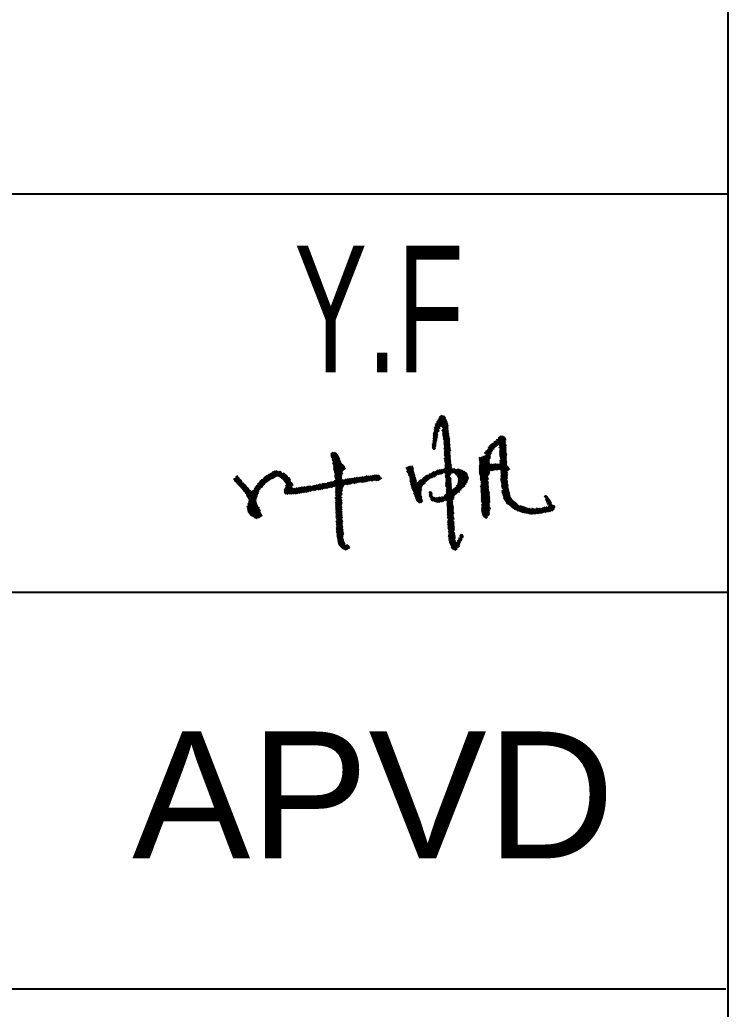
# Model space of a CAD drawing. Header units: millimetres. Extents: x -196 to 224, y -57 to 240.
# Drawn here: x 202.89 to 209.29, y 96.06 to 105 of the extents above; entities that cross this region are included whole.
import ezdxf

# ---------------------------------------------------------------- set-up
doc = ezdxf.new("R2010")
doc.units = ezdxf.units.MM
doc.styles.add('Arial', font='ARIAL.TTF', dxfattribs={"height": 0.2})
doc.styles.add('Arial Narrow', font='ARIALN.TTF', dxfattribs={"height": 0.2})

# ---------------------------------------------------------------- blocks, each defined once
blk = doc.blocks.new('Unknown-234525283-28870')
at = {"color": 7, "linetype": 'Continuous'}
for p, q in [((209.2882, -41.4661), (209.2882, 121.4526)), ((141.4177, 103.4291), (209.2882, 103.4291)), ((141.4177, 99.8258), (209.2882, 99.8256)), ((141.4177, 96.2412), (209.2671, 96.2412))]:
    blk.add_line(p, q, dxfattribs=at)
at = {"color": 7, "linetype": 'Continuous', "style": 'Arial'}
blk.add_text('APVD', height=1.14609, dxfattribs=at).set_placement((203.9026, 97.421))
blk = doc.blocks.new('Unknown-234525283-28873')
at = {"color": 3, "linetype": 'Continuous'}
for p, q in [((206.6313, 101.2872), (206.7455, 101.3778)), ((206.6384, 101.3017), (206.7421, 101.384)), ((206.6438, 101.3326), (206.7343, 101.4044)), ((206.6441, 101.324), (206.7355, 101.3965)), ((206.6451, 101.3425), (206.7338, 101.4128)), ((206.6486, 101.3187), (206.7388, 101.3903)), ((206.6565, 101.3603), (206.7275, 101.4167)), ((206.664, 101.3752), (206.7184, 101.4183)), ((206.6745, 101.3923), (206.7118, 101.4219)), ((206.6826, 101.4076), (206.7022, 101.4232)), ((206.69, 101.325), (206.7483, 101.3713)), ((206.7001, 101.3241), (206.7511, 101.3646)), ((206.7068, 101.3206), (206.7535, 101.3576)), ((206.7077, 101.3124), (206.7558, 101.3506)), ((206.7115, 101.3066), (206.7581, 101.3436)), ((206.6244, 101.2552), (206.675, 101.2953)), ((206.6244, 101.2464), (206.6757, 101.2871)), ((206.6244, 101.2375), (206.6647, 101.2695)), ((206.6244, 101.2287), (206.6632, 101.2594)), ((206.6244, 101.2198), (206.6654, 101.2523)), ((206.6284, 101.2761), (206.63, 101.2773)), ((206.6298, 101.2683), (206.638, 101.2748)), ((206.6352, 101.308), (206.6484, 101.3185)), ((206.6377, 101.3189), (206.6395, 101.3203)), ((206.6387, 101.2754), (206.685, 101.3121)), ((206.6408, 101.2859), (206.684, 101.3202)), ((206.7007, 101.2892), (206.7039, 101.2917)), ((206.7047, 101.2835), (206.7591, 101.3267)), ((206.7092, 101.2959), (206.7131, 101.299)), ((206.7092, 101.2516), (206.7596, 101.2916)), ((206.7103, 101.2436), (206.7607, 101.2837)), ((206.7106, 101.2616), (206.7591, 101.3001)), ((206.7108, 101.2795), (206.7591, 101.3178)), ((206.7112, 101.271), (206.7591, 101.3089)), ((206.7117, 101.2359), (206.7618, 101.2757)), ((206.7139, 101.2288), (206.7629, 101.2677)), ((206.7144, 101.3), (206.7591, 101.3355)), ((206.7199, 101.2247), (206.7641, 101.2597)), ((206.6175, 101.1612), (206.6521, 101.1886)), ((206.6175, 101.1523), (206.65, 101.1781)), ((206.6175, 101.1435), (206.65, 101.1692)), ((206.621, 101.1905), (206.6592, 101.2208)), ((206.621, 101.1816), (206.6575, 101.2106)), ((206.621, 101.1728), (206.6549, 101.1997)), ((206.6223, 101.2092), (206.6626, 101.2412)), ((206.6264, 101.2036), (206.6603, 101.2306)), ((206.7153, 101.2122), (206.7652, 101.2518)), ((206.7171, 101.2048), (206.7663, 101.2438)), ((206.7202, 101.1984), (206.7674, 101.2358)), ((206.7211, 101.1814), (206.7729, 101.2225)), ((206.7211, 101.1725), (206.7729, 101.2136)), ((206.7211, 101.1637), (206.7729, 101.2048)), ((206.7211, 101.1548), (206.7729, 101.1959)), ((206.7238, 101.1924), (206.7685, 101.2279)), ((206.7245, 101.1486), (206.7729, 101.1871)), ((206.7246, 101.1398), (206.7729, 101.1782)), ((206.7246, 101.131), (206.7742, 101.1704)), ((206.7246, 101.1221), (206.7769, 101.1637)), ((207.0902, 101.0758), (207.2767, 101.2237)), ((207.0903, 101.0847), (207.2723, 101.2291)), ((207.0984, 101.0734), (207.2803, 101.2178)), ((207.1151, 101.1132), (207.2651, 101.2322)), ((207.1235, 101.1288), (207.258, 101.2355)), ((207.1332, 101.1453), (207.1637, 101.1695)), ((207.1716, 101.1758), (207.1921, 101.192)), ((207.1948, 101.203), (207.1991, 101.2065)), ((207.1949, 101.1942), (207.1961, 101.1952)), ((207.2047, 101.202), (207.248, 101.2364)), ((207.2123, 101.217), (207.2373, 101.2368)), ((207.2153, 101.1573), (207.2827, 101.2108)), ((207.2187, 101.1512), (207.277, 101.1974)), ((207.2216, 101.1446), (207.277, 101.1886)), ((207.2231, 101.1281), (207.277, 101.1709)), ((207.2257, 101.1213), (207.282, 101.166)), ((207.2272, 101.1402), (207.277, 101.1797)), ((205.7002, 101.0662), (205.7334, 101.0895)), ((205.7006, 101.0582), (205.7419, 101.0871)), ((205.701, 101.0751), (205.7202, 101.0886)), ((205.7025, 101.0512), (205.7491, 101.0838)), ((205.7048, 101.0444), (205.7554, 101.0799)), ((205.7075, 101.038), (205.7588, 101.0739)), ((206.6175, 101.1346), (206.6497, 101.1601)), ((206.6175, 101.1258), (206.6463, 101.1486)), ((206.6209, 101.1196), (206.6438, 101.1378)), ((206.6273, 101.1158), (206.6424, 101.1278)), ((206.7228, 101.1208), (206.7233, 101.1211)), ((206.7246, 101.0956), (206.777, 101.1372)), ((206.7246, 101.0867), (206.7778, 101.1289)), ((206.7246, 101.0779), (206.7801, 101.1219)), ((206.7246, 101.069), (206.7764, 101.1101)), ((206.7246, 101.1044), (206.725, 101.1048)), ((206.7248, 101.0603), (206.7764, 101.1012)), ((206.7267, 101.115), (206.7762, 101.1543)), ((206.7273, 101.0534), (206.7764, 101.0924)), ((206.7285, 101.1075), (206.7755, 101.1448)), ((206.7295, 101.0463), (206.7764, 101.0835)), ((206.731, 101.0387), (206.7764, 101.0747)), ((206.7777, 101.1112), (206.7817, 101.1143)), ((207.0414, 101.0105), (207.155, 101.1006)), ((207.0427, 101.0026), (207.1494, 101.0873)), ((207.0439, 100.9947), (207.1438, 101.074)), ((207.1008, 101.1019), (207.1078, 101.1075)), ((207.1014, 101.0669), (207.16, 101.1135)), ((207.1149, 101.1219), (207.1161, 101.1229)), ((207.1219, 101.1363), (207.1262, 101.1397)), ((207.1662, 101.1184), (207.1743, 101.1248)), ((207.1974, 101.1431), (207.1987, 101.1442)), ((207.2202, 101.1346), (207.2231, 101.137)), ((207.2235, 101.093), (207.2805, 101.1382)), ((207.2235, 101.0841), (207.2805, 101.1293)), ((207.2235, 101.0753), (207.2805, 101.1205)), ((207.224, 101.0668), (207.2805, 101.1116)), ((207.2249, 101.0587), (207.2805, 101.1028)), ((207.2255, 101.1034), (207.2805, 101.147)), ((207.2264, 101.051), (207.2805, 101.0939)), ((207.2265, 101.1131), (207.285, 101.1595)), ((207.2278, 101.0433), (207.2849, 101.0886)), ((207.2336, 101.039), (207.2874, 101.0817)), ((205.7112, 101.0238), (205.7656, 101.0619)), ((205.7119, 101.016), (205.7689, 101.0559)), ((205.7127, 101.0332), (205.7622, 101.0679)), ((205.7143, 101.0093), (205.7721, 101.0498)), ((205.7169, 100.986), (205.7802, 101.0304)), ((205.7177, 100.995), (205.7779, 101.0371)), ((205.7188, 101.0041), (205.775, 101.0435)), ((205.7195, 100.9796), (205.7826, 101.0237)), ((205.7227, 100.9734), (205.785, 101.017)), ((205.7242, 100.9494), (205.7923, 100.9971)), ((205.7248, 100.9415), (205.7959, 100.9913)), ((205.7253, 100.9669), (205.7873, 101.0103)), ((205.7255, 100.9587), (205.7898, 101.0037)), ((205.7259, 100.9339), (205.8007, 100.9863)), ((206.6671, 100.8905), (206.7871, 100.9857)), ((206.7221, 101.0316), (206.728, 101.0363)), ((206.7249, 101.025), (206.7801, 101.0688)), ((206.728, 101.0186), (206.7798, 101.0597)), ((206.728, 101.0097), (206.7798, 101.0508)), ((206.728, 101.0009), (206.7798, 101.042)), ((206.7294, 100.9931), (206.7798, 101.0331)), ((206.7302, 100.9584), (206.7833, 101.0005)), ((206.7311, 100.9679), (206.7833, 101.0093)), ((206.7313, 100.9503), (206.7833, 100.9916)), ((206.733, 100.9872), (206.7833, 101.027)), ((206.7334, 100.9786), (206.7833, 101.0182)), ((207.0391, 101.0352), (207.0508, 101.0445)), ((207.0396, 101.0268), (207.062, 101.0445)), ((207.0403, 101.0185), (207.0843, 101.0534)), ((207.0408, 100.9391), (207.1309, 101.0107)), ((207.0408, 100.9303), (207.1303, 101.0013)), ((207.0409, 100.9481), (207.1315, 101.02)), ((207.0412, 100.9572), (207.1319, 101.0292)), ((207.0412, 100.9217), (207.1337, 100.9952)), ((207.0415, 100.9131), (207.1375, 100.9893)), ((207.0419, 100.9666), (207.1389, 101.0436)), ((207.0426, 100.976), (207.1389, 101.0524)), ((207.0432, 100.9854), (207.1389, 101.0613)), ((207.0629, 101.0453), (207.0689, 101.05)), ((207.0723, 101.0527), (207.0745, 101.0544)), ((207.0871, 101.0556), (207.0895, 101.0575)), ((207.1318, 100.9316), (207.198, 100.9842)), ((207.1327, 100.9413), (207.1896, 100.9864)), ((207.1356, 100.9701), (207.1539, 100.9846)), ((207.1366, 100.9266), (207.2092, 100.9842)), ((207.147, 100.926), (207.2204, 100.9842)), ((207.159, 100.9267), (207.2839, 101.0258)), ((207.1758, 100.9312), (207.2841, 101.0171)), ((207.1894, 100.9331), (207.2874, 101.0108)), ((207.2002, 100.9328), (207.2874, 101.002)), ((207.215, 100.9357), (207.2874, 100.9931)), ((207.227, 100.9364), (207.2874, 100.9843)), ((207.2287, 101.0085), (207.2839, 101.0524)), ((207.2287, 100.9997), (207.2839, 101.0435)), ((207.2287, 101.0351), (207.2296, 101.0358)), ((207.2287, 100.9908), (207.2839, 101.0347)), ((207.2287, 101.0174), (207.2307, 101.019)), ((207.231, 101.0281), (207.2874, 101.0728)), ((207.2356, 101.0229), (207.2874, 101.064)), ((204.995, 100.7394), (205.2481, 100.9167)), ((205.0093, 100.7578), (205.2389, 100.9186)), ((205.0135, 100.7691), (205.2267, 100.9184)), ((205.0245, 100.7852), (205.2178, 100.9205)), ((205.0371, 100.8023), (205.2092, 100.9229)), ((205.0564, 100.8242), (205.1935, 100.9202)), ((205.1497, 100.8979), (205.1568, 100.9029)), ((205.1717, 100.8548), (205.2547, 100.9129)), ((205.1724, 100.9138), (205.1769, 100.9169)), ((205.215, 100.8768), (205.2542, 100.9042)), ((205.2242, 100.8749), (205.2603, 100.9002)), ((205.2315, 100.8717), (205.2764, 100.9031)), ((205.2375, 100.8675), (205.2819, 100.8986)), ((205.2668, 100.9047), (205.2679, 100.9055)), ((205.7274, 100.9266), (205.8063, 100.9818)), ((205.7288, 100.9192), (205.8116, 100.9772)), ((205.7305, 100.9121), (205.8166, 100.9724)), ((205.7325, 100.9051), (205.8216, 100.9675)), ((205.7346, 100.8983), (205.8251, 100.9616)), ((205.7352, 100.8736), (205.8034, 100.9214)), ((205.7355, 100.8822), (205.8292, 100.9478)), ((205.736, 100.8658), (205.8022, 100.9122)), ((205.7362, 100.891), (205.8276, 100.955)), ((205.7374, 100.8584), (205.8066, 100.9069)), ((205.739, 100.8512), (205.8013, 100.8949)), ((206.3792, 100.9455), (206.3937, 100.957)), ((206.3809, 100.938), (206.4015, 100.9543)), ((206.385, 100.9146), (206.442, 100.9599)), ((206.3854, 100.9327), (206.4262, 100.965)), ((206.3871, 100.9074), (206.4445, 100.953)), ((206.3889, 100.9266), (206.4294, 100.9587)), ((206.3945, 100.9045), (206.4433, 100.9432)), ((206.3974, 100.898), (206.4436, 100.9346)), ((206.3987, 100.8812), (206.4466, 100.9193)), ((206.4028, 100.9554), (206.4117, 100.9624)), ((206.4033, 100.8938), (206.4443, 100.9263)), ((206.4066, 100.8787), (206.4501, 100.9132)), ((206.4102, 100.8727), (206.4513, 100.9053)), ((206.4119, 100.8652), (206.4549, 100.8993)), ((206.4311, 100.7564), (206.6321, 100.9159)), ((206.4337, 100.9621), (206.4372, 100.965)), ((206.4344, 100.7502), (206.6427, 100.9154)), ((206.4388, 100.7448), (206.6717, 100.9296)), ((206.4441, 100.7401), (206.6867, 100.9326)), ((206.5864, 100.8885), (206.5971, 100.897)), ((206.6074, 100.8609), (206.7009, 100.9351)), ((206.6287, 100.869), (206.7104, 100.9338)), ((206.647, 100.9189), (206.6499, 100.9212)), ((206.6841, 100.8952), (206.7885, 100.978)), ((206.6952, 100.8952), (206.7893, 100.9698)), ((206.7178, 100.9397), (206.7187, 100.9404)), ((206.7183, 100.9046), (206.7895, 100.9611)), ((206.7273, 100.9471), (206.7277, 100.9475)), ((206.7289, 100.9042), (206.7878, 100.9509)), ((206.7336, 100.8725), (206.8219, 100.9426)), ((206.7342, 100.8641), (206.8249, 100.936)), ((206.7349, 100.8824), (206.8106, 100.9425)), ((206.7364, 100.9013), (206.7913, 100.9448)), ((206.7367, 100.8926), (206.8, 100.9429)), ((206.7971, 100.9052), (206.8346, 100.9349)), ((206.8099, 100.9065), (206.8517, 100.9396)), ((206.8173, 100.9034), (206.8613, 100.9384)), ((206.821, 100.8976), (206.8661, 100.9334)), ((206.8238, 100.8909), (206.8763, 100.9326)), ((206.831, 100.8878), (206.8851, 100.9307)), ((206.8354, 100.8824), (206.8905, 100.9262)), ((206.8377, 100.9374), (206.8402, 100.9393)), ((206.8393, 100.8767), (206.8966, 100.9221)), ((206.8429, 100.8706), (206.9036, 100.9189)), ((206.846, 100.8642), (206.912, 100.9167)), ((206.8485, 100.8574), (206.9154, 100.9105)), ((206.8505, 100.8501), (206.9249, 100.9091)), ((206.8518, 100.8423), (206.9284, 100.9031)), ((206.8522, 100.8338), (206.9312, 100.8965)), ((207.0418, 100.9045), (207.1321, 100.9762)), ((207.0421, 100.8959), (207.1265, 100.9629)), ((207.0443, 100.8888), (207.1209, 100.9496)), ((207.0471, 100.8822), (207.1153, 100.9362)), ((207.0491, 100.8749), (207.1097, 100.9229)), ((207.0491, 100.866), (207.1041, 100.9096)), ((207.0491, 100.8572), (207.0984, 100.8963)), ((207.0872, 100.8697), (207.1289, 100.9028)), ((207.0928, 100.883), (207.1298, 100.9124)), ((207.0984, 100.8963), (207.1308, 100.922)), ((207.1041, 100.9096), (207.1318, 100.9316)), ((207.1097, 100.9229), (207.1327, 100.9413)), ((207.1153, 100.9362), (207.1337, 100.9509)), ((207.1209, 100.9496), (207.1347, 100.9605)), ((207.1265, 100.9629), (207.1356, 100.9701)), ((207.1289, 100.9028), (207.1316, 100.9049)), ((207.1298, 100.9124), (207.133, 100.9149)), ((207.1308, 100.922), (207.1328, 100.9236)), ((207.1321, 100.9762), (207.1366, 100.9798)), ((207.1337, 100.9509), (207.1752, 100.9838)), ((207.1347, 100.9605), (207.1628, 100.9828)), ((207.1366, 100.9798), (207.1412, 100.9834)), ((207.2321, 100.9315), (207.2874, 100.9754)), ((207.2348, 100.8717), (207.2943, 100.9189)), ((207.2356, 100.9254), (207.2925, 100.9706)), ((207.2356, 100.9166), (207.2981, 100.9662)), ((207.2356, 100.9077), (207.3029, 100.9612)), ((207.2356, 100.8989), (207.3068, 100.9554)), ((207.2356, 100.89), (207.3103, 100.9493)), ((207.2357, 100.8547), (207.2952, 100.9019)), ((207.2395, 100.8666), (207.2947, 100.9104)), ((207.2409, 100.8854), (207.3155, 100.9446)), ((204.8224, 100.8441), (204.8639, 100.8731)), ((204.8241, 100.8369), (204.8674, 100.8672)), ((204.8285, 100.8317), (204.8714, 100.8617)), ((204.8332, 100.8266), (204.8756, 100.8563)), ((204.838, 100.8216), (204.8785, 100.85)), ((204.8417, 100.866), (204.8578, 100.8772)), ((204.8427, 100.8165), (204.8778, 100.8411)), ((204.8474, 100.8115), (204.8893, 100.8409)), ((204.8521, 100.8064), (204.8926, 100.8347)), ((204.8568, 100.8014), (204.8959, 100.8287)), ((204.8615, 100.7963), (204.8918, 100.8175)), ((204.8662, 100.7913), (204.8982, 100.8137)), ((204.8709, 100.7862), (204.9115, 100.8146)), ((204.8756, 100.7811), (204.9149, 100.8086)), ((204.8848, 100.846), (204.8848, 100.846)), ((204.9391, 100.692), (205.101, 100.8053)), ((205.0757, 100.846), (205.0772, 100.8471)), ((205.0954, 100.8599), (205.1274, 100.8823)), ((205.1343, 100.8871), (205.1413, 100.892)), ((205.2432, 100.8631), (205.2871, 100.8939)), ((205.2488, 100.8587), (205.2927, 100.8895)), ((205.2544, 100.8543), (205.2991, 100.8856)), ((205.2596, 100.8496), (205.3055, 100.8817)), ((205.2648, 100.8448), (205.3102, 100.8767)), ((205.2696, 100.8399), (205.3105, 100.8685)), ((205.2744, 100.8349), (205.3155, 100.8637)), ((205.2791, 100.8299), (205.3247, 100.8617)), ((205.2809, 100.7559), (205.3537, 100.8069)), ((205.282, 100.8235), (205.3296, 100.8568)), ((205.2842, 100.8167), (205.3323, 100.8503)), ((205.289, 100.7699), (205.3515, 100.8137)), ((205.2891, 100.8118), (205.3311, 100.8412)), ((205.2919, 100.7887), (205.337, 100.8203)), ((205.2934, 100.7814), (205.3466, 100.8186)), ((205.2938, 100.8067), (205.3363, 100.8365)), ((205.2958, 100.7997), (205.3373, 100.8288)), ((205.3201, 100.8669), (205.3208, 100.8674)), ((205.3316, 100.8415), (205.3339, 100.8431)), ((205.5552, 100.7476), (205.6449, 100.8104)), ((205.5759, 100.7537), (205.6565, 100.8102)), ((205.5872, 100.7533), (205.679, 100.8176)), ((205.5941, 100.7999), (205.6021, 100.8055)), ((205.6012, 100.7547), (205.698, 100.8225)), ((205.6194, 100.7591), (205.7127, 100.8244)), ((205.6198, 100.8011), (205.6316, 100.8094)), ((205.6391, 100.7646), (205.7973, 100.8753)), ((205.6531, 100.766), (205.7966, 100.8665)), ((205.6657, 100.7665), (205.7959, 100.8576)), ((205.6858, 100.7722), (205.7966, 100.8498)), ((205.7002, 100.7739), (205.8006, 100.8442)), ((205.7236, 100.782), (205.8117, 100.8437)), ((205.7381, 100.7838), (205.8181, 100.8398)), ((205.7415, 100.8446), (205.798, 100.8842)), ((205.7427, 100.7536), (205.886, 100.8539)), ((205.7434, 100.7624), (205.8741, 100.8539)), ((205.745, 100.7802), (205.8406, 100.8472)), ((205.7464, 100.7729), (205.8581, 100.8511)), ((205.8162, 100.7967), (205.898, 100.854)), ((205.8261, 100.8454), (205.8266, 100.8458)), ((205.8329, 100.8001), (205.918, 100.8597)), ((205.8456, 100.8006), (205.9352, 100.8634)), ((205.8616, 100.8034), (205.9487, 100.8644)), ((205.8768, 100.8058), (205.9597, 100.8638)), ((205.8974, 100.8118), (205.9744, 100.8657)), ((205.9073, 100.8104), (205.9912, 100.8692)), ((205.9259, 100.815), (206.0043, 100.87)), ((205.9459, 100.8207), (206.0262, 100.877)), ((205.9578, 100.8207), (206.0374, 100.8764)), ((205.9696, 100.8206), (206.0485, 100.8759)), ((205.9815, 100.8206), (206.0639, 100.8783)), ((205.9935, 100.8207), (206.082, 100.8826)), ((206.0102, 100.824), (206.0974, 100.885)), ((206.0303, 100.8297), (206.1092, 100.8849)), ((206.0453, 100.8319), (206.1207, 100.8847)), ((206.0604, 100.8341), (206.1317, 100.884)), ((206.0733, 100.8347), (206.0771, 100.8374)), ((206.0789, 100.8387), (206.1403, 100.8817)), ((206.0904, 100.8384), (206.1421, 100.8746)), ((206.1003, 100.8369), (206.1458, 100.8688)), ((206.1106, 100.8358), (206.1491, 100.8628)), ((206.1235, 100.8365), (206.1593, 100.8616)), ((206.4108, 100.8554), (206.4576, 100.8926)), ((206.4138, 100.8401), (206.4601, 100.8768)), ((206.4138, 100.8313), (206.4639, 100.871)), ((206.4138, 100.8224), (206.4644, 100.8625)), ((206.4177, 100.8521), (206.4589, 100.8847)), ((206.4178, 100.8167), (206.4651, 100.8543)), ((206.4191, 100.8), (206.4717, 100.8417)), ((206.4197, 100.8093), (206.4672, 100.847)), ((206.4217, 100.7932), (206.4706, 100.832)), ((206.4257, 100.7787), (206.4715, 100.815)), ((206.4262, 100.7879), (206.472, 100.8242)), ((206.4293, 100.7638), (206.493, 100.8144)), ((206.4349, 100.7772), (206.4841, 100.8161)), ((206.4494, 100.7355), (206.5419, 100.8089)), ((206.4929, 100.8232), (206.5154, 100.841)), ((206.4934, 100.8147), (206.5794, 100.883)), ((206.5254, 100.849), (206.5264, 100.8497)), ((206.5301, 100.8527), (206.5671, 100.8821)), ((206.5454, 100.8117), (206.5523, 100.8172)), ((206.6648, 100.6408), (206.9406, 100.8596)), ((206.6766, 100.6413), (206.94, 100.8503)), ((206.6787, 100.8909), (206.6806, 100.8924)), ((206.6908, 100.6437), (206.9368, 100.8389)), ((206.7071, 100.6477), (206.9305, 100.8251)), ((206.7281, 100.6555), (206.9214, 100.8089)), ((206.7354, 100.8562), (206.7813, 100.8926)), ((206.737, 100.8043), (206.7847, 100.8422)), ((206.7371, 100.7956), (206.7853, 100.8338)), ((206.7374, 100.8135), (206.7842, 100.8506)), ((206.7377, 100.7872), (206.7859, 100.8254)), ((206.7382, 100.7787), (206.7864, 100.817)), ((206.7385, 100.8233), (206.7836, 100.859)), ((206.7393, 100.8504), (206.7707, 100.8754)), ((206.7397, 100.8331), (206.78, 100.8651)), ((206.741, 100.8429), (206.7764, 100.871)), ((206.743, 100.7736), (206.787, 100.8086)), ((206.8335, 100.7835), (206.9402, 100.8682)), ((206.8447, 100.8012), (206.9391, 100.8761)), ((206.8494, 100.8138), (206.936, 100.8826)), ((206.8516, 100.8244), (206.9336, 100.8895)), ((207.0491, 100.8483), (207.0928, 100.883)), ((207.0491, 100.8395), (207.0872, 100.8697)), ((207.0505, 100.7786), (207.1204, 100.8341)), ((207.0523, 100.8331), (207.0816, 100.8564)), ((207.0538, 100.8166), (207.0571, 100.8192)), ((207.0554, 100.7913), (207.1162, 100.8396)), ((207.0554, 100.7736), (207.1211, 100.8257)), ((207.056, 100.7653), (207.1201, 100.8161)), ((207.056, 100.7564), (207.1192, 100.8065)), ((207.0563, 100.8097), (207.0648, 100.8165)), ((207.0576, 100.8285), (207.076, 100.8431)), ((207.0592, 100.8032), (207.1226, 100.8535)), ((207.0628, 100.8238), (207.0704, 100.8298)), ((207.0648, 100.8165), (207.1223, 100.8621)), ((207.0704, 100.8298), (207.1163, 100.8662)), ((207.076, 100.8431), (207.1159, 100.8748)), ((207.0816, 100.8564), (207.1279, 100.8931)), ((207.1192, 100.8065), (207.1202, 100.8073)), ((207.1201, 100.8161), (207.1227, 100.8182)), ((207.1211, 100.8257), (207.1225, 100.8268)), ((207.1279, 100.8931), (207.1293, 100.8942)), ((207.2342, 100.8447), (207.2956, 100.8934)), ((207.2352, 100.8366), (207.2954, 100.8844)), ((207.236, 100.8195), (207.2938, 100.8654)), ((207.2368, 100.829), (207.2948, 100.875)), ((207.2402, 100.814), (207.2928, 100.8558)), ((207.2425, 100.8069), (207.2921, 100.8463)), ((207.2425, 100.7981), (207.293, 100.8382)), ((207.2425, 100.7892), (207.2957, 100.8315)), ((207.2425, 100.7804), (207.2941, 100.8214)), ((207.2425, 100.7715), (207.295, 100.8132)), ((207.2445, 100.7642), (207.2987, 100.8073)), ((204.8802, 100.776), (204.9204, 100.8041)), ((204.8849, 100.7709), (204.9253, 100.7992)), ((204.8896, 100.7658), (204.9305, 100.7945)), ((204.8942, 100.7608), (204.9352, 100.7895)), ((204.8988, 100.7556), (204.9395, 100.7841)), ((204.9047, 100.7514), (204.9424, 100.7778)), ((204.9066, 100.7444), (204.9464, 100.7722)), ((204.9122, 100.7399), (204.9529, 100.7684)), ((204.9164, 100.7345), (204.9585, 100.764)), ((204.9205, 100.7291), (204.959, 100.756)), ((204.9246, 100.7235), (204.9648, 100.7517)), ((204.9283, 100.7178), (204.9698, 100.7468)), ((204.9316, 100.7118), (204.9748, 100.742)), ((204.9348, 100.7057), (204.9821, 100.7388)), ((204.9381, 100.6996), (204.9939, 100.7387)), ((204.9443, 100.6872), (205.0735, 100.7777)), ((204.9464, 100.6803), (205.0599, 100.7599)), ((204.9505, 100.6749), (205.0513, 100.7455)), ((204.9561, 100.6704), (205.0453, 100.7329)), ((204.9589, 100.6641), (205.0435, 100.7233)), ((205.0785, 100.7812), (205.0829, 100.7843)), ((205.2775, 100.7368), (205.3474, 100.7858)), ((205.2781, 100.7289), (205.3467, 100.7769)), ((205.2789, 100.7462), (205.3566, 100.8006)), ((205.2794, 100.7215), (205.3517, 100.7721)), ((205.2849, 100.717), (205.3561, 100.7668)), ((205.2932, 100.7144), (205.3634, 100.7636)), ((205.3041, 100.7137), (205.3744, 100.7629)), ((205.3199, 100.7164), (205.3955, 100.7694)), ((205.3319, 100.7165), (205.4103, 100.7713)), ((205.343, 100.7159), (205.4243, 100.7729)), ((205.3542, 100.7154), (205.4384, 100.7744)), ((205.3703, 100.7183), (205.4514, 100.7751)), ((205.3795, 100.7164), (205.4667, 100.7775)), ((205.3936, 100.7179), (205.4761, 100.7757)), ((205.4122, 100.7226), (205.5001, 100.7841)), ((205.4269, 100.7246), (205.5136, 100.7853)), ((205.4452, 100.729), (205.5238, 100.7841)), ((205.4588, 100.7302), (205.5429, 100.7891)), ((205.4726, 100.7315), (205.5583, 100.7915)), ((205.4779, 100.7769), (205.4842, 100.7813)), ((205.4894, 100.7349), (205.5781, 100.797)), ((205.5096, 100.7407), (205.5908, 100.7975)), ((205.5316, 100.7477), (205.6117, 100.8039)), ((205.5421, 100.7467), (205.616, 100.7985)), ((205.7373, 100.6747), (205.7987, 100.7176)), ((205.7406, 100.7271), (205.8036, 100.7712)), ((205.7413, 100.7359), (205.8119, 100.7854)), ((205.7415, 100.6943), (205.7955, 100.7321)), ((205.742, 100.7448), (205.8084, 100.7912)), ((205.7422, 100.7031), (205.799, 100.7429)), ((205.7429, 100.712), (205.8019, 100.7533)), ((205.7436, 100.7208), (205.8036, 100.7629)), ((205.7452, 100.6885), (205.7994, 100.7265)), ((205.809, 100.7917), (205.8152, 100.796)), ((206.4459, 100.7328), (206.4492, 100.7353)), ((206.4463, 100.7154), (206.5185, 100.7726)), ((206.4503, 100.7097), (206.5162, 100.7619)), ((206.4516, 100.7284), (206.5243, 100.7861)), ((206.453, 100.703), (206.5195, 100.7557)), ((206.4558, 100.6963), (206.514, 100.7425)), ((206.4585, 100.6896), (206.514, 100.7336)), ((206.4613, 100.683), (206.514, 100.7247)), ((206.4642, 100.6764), (206.514, 100.7159)), ((206.5851, 100.7281), (206.5949, 100.7359)), ((206.5899, 100.723), (206.605, 100.735)), ((206.5899, 100.7142), (206.6125, 100.7321)), ((206.5899, 100.7053), (206.6143, 100.7247)), ((206.7267, 100.6988), (206.7909, 100.7497)), ((206.7388, 100.6552), (206.9096, 100.7907)), ((206.7418, 100.755), (206.7881, 100.7918)), ((206.7418, 100.7462), (206.7887, 100.7833)), ((206.7418, 100.7373), (206.7892, 100.7749)), ((206.7418, 100.7285), (206.7898, 100.7665)), ((206.7418, 100.7196), (206.7904, 100.7581)), ((206.7467, 100.7678), (206.7875, 100.8002)), ((206.7473, 100.6531), (206.8669, 100.748)), ((206.8581, 100.7321), (206.8601, 100.7338)), ((206.8711, 100.7513), (206.8757, 100.755)), ((206.8812, 100.7594), (206.8824, 100.7603)), ((207.0551, 100.7203), (207.1153, 100.768)), ((207.056, 100.7475), (207.1182, 100.7969)), ((207.056, 100.7387), (207.1172, 100.7872)), ((207.056, 100.7298), (207.1162, 100.7776)), ((207.0575, 100.8018), (207.0592, 100.8032)), ((207.0595, 100.7149), (207.1143, 100.7584)), ((207.0595, 100.706), (207.1133, 100.7487)), ((207.0595, 100.6971), (207.1124, 100.7391)), ((207.0595, 100.6883), (207.1114, 100.7295)), ((207.0595, 100.6794), (207.1104, 100.7199)), ((207.1085, 100.7006), (207.1306, 100.7182)), ((207.1094, 100.7102), (207.132, 100.7281)), ((207.1104, 100.7199), (207.1311, 100.7363)), ((207.1114, 100.7295), (207.1291, 100.7436)), ((207.1124, 100.7391), (207.1266, 100.7504)), ((207.1133, 100.7487), (207.1238, 100.7571)), ((207.1143, 100.7584), (207.1216, 100.7642)), ((207.1153, 100.768), (207.1216, 100.773)), ((207.1162, 100.7776), (207.1216, 100.7819)), ((207.1172, 100.7872), (207.1216, 100.7907)), ((207.1182, 100.7969), (207.1216, 100.7996)), ((207.2451, 100.7293), (207.3012, 100.7738)), ((207.2453, 100.7383), (207.3012, 100.7827)), ((207.2471, 100.722), (207.3027, 100.7662)), ((207.25, 100.7155), (207.3061, 100.7601)), ((207.2526, 100.7087), (207.3073, 100.7521)), ((207.2537, 100.7627), (207.3012, 100.8004)), ((207.2548, 100.7016), (207.3051, 100.7415)), ((207.256, 100.6937), (207.311, 100.7373)), ((207.2596, 100.6788), (207.3142, 100.7222)), ((207.2597, 100.7586), (207.3012, 100.7915)), ((207.2634, 100.6907), (207.3126, 100.7298)), ((204.9427, 100.5943), (205.0199, 100.6483)), ((204.9443, 100.587), (205.0239, 100.6428)), ((204.9466, 100.5803), (205.0275, 100.6369)), ((204.9478, 100.5728), (205.0273, 100.6284)), ((204.9494, 100.6073), (205.0198, 100.6566)), ((204.9501, 100.6161), (205.0221, 100.6666)), ((204.9508, 100.6249), (205.025, 100.6769)), ((204.9567, 100.6374), (205.0289, 100.688)), ((204.9588, 100.6473), (205.0342, 100.7001)), ((204.9604, 100.6567), (205.0386, 100.7115)), ((205.022, 100.6498), (205.0243, 100.6514)), ((205.7385, 100.6671), (205.798, 100.7088)), ((205.74, 100.6348), (205.7904, 100.67)), ((205.7416, 100.6526), (205.7924, 100.6882)), ((205.7422, 100.6113), (205.7917, 100.6459)), ((205.7426, 100.6199), (205.7992, 100.6595)), ((205.7426, 100.6032), (205.7997, 100.6432)), ((205.743, 100.5951), (205.7991, 100.6344)), ((205.7433, 100.6287), (205.7962, 100.6658)), ((205.7457, 100.6471), (205.8015, 100.6862)), ((205.748, 100.6654), (205.7876, 100.6932)), ((205.7966, 100.6911), (205.7979, 100.692)), ((206.467, 100.6698), (206.5151, 100.7079)), ((206.4709, 100.6551), (206.5209, 100.6948)), ((206.472, 100.6649), (206.5183, 100.7016)), ((206.4751, 100.6496), (206.5209, 100.6859)), ((206.4813, 100.6457), (206.5209, 100.6771)), ((206.4874, 100.6417), (206.5219, 100.669)), ((206.4925, 100.6369), (206.527, 100.6643)), ((206.4993, 100.6334), (206.5285, 100.6566)), ((206.5171, 100.6387), (206.5189, 100.6401)), ((206.5899, 100.6965), (206.6133, 100.715)), ((206.5902, 100.6878), (206.6131, 100.706)), ((206.5938, 100.6819), (206.6155, 100.6991)), ((206.5975, 100.6759), (206.6198, 100.6936)), ((206.6005, 100.6695), (206.6258, 100.6895)), ((206.603, 100.6625), (206.6322, 100.6857)), ((206.6054, 100.6556), (206.6392, 100.6824)), ((206.6138, 100.6534), (206.6473, 100.68)), ((206.6223, 100.6513), (206.6585, 100.6801)), ((206.6303, 100.6488), (206.6628, 100.6746)), ((206.6378, 100.6459), (206.686, 100.6842)), ((206.6454, 100.6431), (206.6958, 100.683)), ((206.6548, 100.6417), (206.7093, 100.6849)), ((206.6643, 100.6758), (206.6734, 100.683)), ((206.7011, 100.6873), (206.7058, 100.691)), ((206.7475, 100.609), (206.8005, 100.6511)), ((206.7476, 100.6179), (206.7992, 100.6589)), ((206.7482, 100.6007), (206.8005, 100.6422)), ((206.749, 100.6279), (206.798, 100.6667)), ((206.7502, 100.6465), (206.8121, 100.6957)), ((206.7505, 100.6379), (206.8107, 100.6857)), ((206.7522, 100.595), (206.8005, 100.6333)), ((206.8006, 100.6688), (206.8082, 100.6748)), ((207.0595, 100.6706), (207.1094, 100.7102)), ((207.0595, 100.6617), (207.1085, 100.7006)), ((207.0595, 100.6529), (207.1075, 100.691)), ((207.0597, 100.6442), (207.1065, 100.6814)), ((207.0629, 100.6113), (207.1027, 100.6428)), ((207.0629, 100.6025), (207.1017, 100.6332)), ((207.0635, 100.6383), (207.1056, 100.6717)), ((207.0646, 100.6304), (207.1046, 100.6621)), ((207.0725, 100.6277), (207.1036, 100.6525)), ((207.0988, 100.6043), (207.132, 100.6307)), ((207.0997, 100.614), (207.132, 100.6396)), ((207.1007, 100.6236), (207.1354, 100.6512)), ((207.1017, 100.6332), (207.1354, 100.66)), ((207.1027, 100.6428), (207.1354, 100.6689)), ((207.1036, 100.6525), (207.1354, 100.6777)), ((207.1046, 100.6621), (207.1354, 100.6866)), ((207.1056, 100.6717), (207.1339, 100.6942)), ((207.1065, 100.6814), (207.1308, 100.7006)), ((207.1075, 100.691), (207.1299, 100.7087)), ((207.1347, 100.6417), (207.1354, 100.6423)), ((207.2618, 100.6717), (207.3158, 100.7146)), ((207.2643, 100.6648), (207.3174, 100.707)), ((207.2676, 100.6586), (207.3175, 100.6982)), ((207.2717, 100.653), (207.3188, 100.6904)), ((207.2763, 100.6478), (207.3237, 100.6855)), ((207.2817, 100.6432), (207.3287, 100.6806)), ((207.2846, 100.6367), (207.3314, 100.6738)), ((207.2851, 100.6283), (207.3359, 100.6686)), ((207.2908, 100.6239), (207.3366, 100.6602)), ((207.2981, 100.6208), (207.345, 100.6581)), ((207.3053, 100.6177), (207.3474, 100.6511)), ((207.3116, 100.6138), (207.3549, 100.6482)), ((207.317, 100.6093), (207.3616, 100.6446)), ((207.3223, 100.6046), (207.3672, 100.6403)), ((207.3258, 100.5986), (207.3729, 100.6359)), ((207.3327, 100.5951), (207.3784, 100.6314)), ((207.3371, 100.5898), (207.3834, 100.6265)), ((207.6288, 100.6885), (207.6428, 100.6995)), ((207.6313, 100.6816), (207.651, 100.6972)), ((207.6359, 100.6763), (207.6546, 100.6912)), ((207.6394, 100.6703), (207.6608, 100.6873)), ((207.6395, 100.6615), (207.6643, 100.6812)), ((207.6411, 100.6539), (207.6682, 100.6754)), ((207.6434, 100.6469), (207.6727, 100.6702)), ((207.649, 100.6425), (207.6494, 100.6428)), ((207.6501, 100.6345), (207.6532, 100.6369)), ((207.6529, 100.6455), (207.6775, 100.6651)), ((207.6536, 100.6284), (207.6849, 100.6532)), ((207.6548, 100.6205), (207.6883, 100.6471)), ((207.6568, 100.6398), (207.6812, 100.6591)), ((207.6673, 100.6216), (207.691, 100.6404)), ((207.6715, 100.616), (207.6926, 100.6328)), ((204.949, 100.5653), (205.0326, 100.6238)), ((204.9502, 100.5578), (205.0352, 100.6173)), ((204.9514, 100.5502), (205.0375, 100.6105)), ((204.9545, 100.544), (205.0367, 100.6016)), ((204.9582, 100.5383), (205.0425, 100.5973)), ((204.9623, 100.5328), (205.0516, 100.5954)), ((204.9669, 100.5277), (205.0481, 100.5845)), ((204.9722, 100.523), (205.0519, 100.5788)), ((204.9777, 100.5186), (205.0577, 100.5746)), ((204.9834, 100.5142), (205.0519, 100.5622)), ((204.994, 100.5133), (205.0547, 100.5558)), ((204.998, 100.5077), (205.061, 100.5518)), ((205.0055, 100.5046), (205.0648, 100.5461)), ((205.0087, 100.4985), (205.0691, 100.5408)), ((205.0467, 100.6003), (205.0473, 100.6007)), ((205.0555, 100.5647), (205.0612, 100.5687)), ((205.7433, 100.587), (205.7984, 100.6255)), ((205.7437, 100.5789), (205.7977, 100.6167)), ((205.7439, 100.5373), (205.7986, 100.5756)), ((205.7441, 100.5708), (205.797, 100.6079)), ((205.7445, 100.5627), (205.7995, 100.6013)), ((205.7449, 100.5547), (205.7974, 100.5915)), ((205.7452, 100.5466), (205.7968, 100.5827)), ((205.7452, 100.5132), (205.7994, 100.5511)), ((205.7454, 100.505), (205.7998, 100.543)), ((205.7461, 100.5221), (205.799, 100.5592)), ((205.7475, 100.5315), (205.7971, 100.5662)), ((206.7513, 100.4968), (206.8132, 100.546)), ((206.7522, 100.5861), (206.8005, 100.6245)), ((206.7522, 100.5773), (206.8041, 100.6185)), ((206.7522, 100.5684), (206.8052, 100.6104)), ((206.7522, 100.5596), (206.8062, 100.6024)), ((206.7522, 100.5507), (206.8068, 100.594)), ((206.7522, 100.5418), (206.8067, 100.5851)), ((206.7522, 100.533), (206.8062, 100.5758)), ((206.7522, 100.5241), (206.8058, 100.5667)), ((206.7522, 100.5153), (206.8066, 100.5585)), ((206.7534, 100.5074), (206.8091, 100.5516)), ((207.0629, 100.6202), (207.0671, 100.6235)), ((207.0629, 100.5848), (207.0997, 100.614)), ((207.0629, 100.5759), (207.0988, 100.6043)), ((207.0629, 100.5936), (207.0649, 100.5951)), ((207.0629, 100.567), (207.0978, 100.5947)), ((207.0629, 100.5582), (207.0968, 100.5851)), ((207.0629, 100.5493), (207.0959, 100.5755)), ((207.0648, 100.542), (207.0949, 100.5658)), ((207.0669, 100.5348), (207.0939, 100.5562)), ((207.0693, 100.5278), (207.093, 100.5466)), ((207.0698, 100.5991), (207.1007, 100.6236)), ((207.0718, 100.521), (207.092, 100.537)), ((207.0891, 100.5081), (207.132, 100.5421)), ((207.09, 100.5177), (207.132, 100.551)), ((207.091, 100.5273), (207.132, 100.5599)), ((207.092, 100.537), (207.1332, 100.5697)), ((207.093, 100.5466), (207.1411, 100.5848)), ((207.0939, 100.5562), (207.1391, 100.5921)), ((207.0949, 100.5658), (207.1348, 100.5975)), ((207.0959, 100.5755), (207.132, 100.6041)), ((207.0968, 100.5851), (207.132, 100.613)), ((207.0978, 100.5947), (207.132, 100.6218)), ((207.345, 100.5872), (207.3879, 100.6212)), ((207.3525, 100.5843), (207.3922, 100.6158)), ((207.3547, 100.5772), (207.3966, 100.6104)), ((207.3602, 100.5727), (207.4031, 100.6068)), ((207.3689, 100.5707), (207.4106, 100.6038)), ((207.3774, 100.5686), (207.4225, 100.6044)), ((207.382, 100.5634), (207.4285, 100.6003)), ((207.3911, 100.5618), (207.4398, 100.6004)), ((207.4, 100.56), (207.4472, 100.5975)), ((207.4075, 100.5571), (207.4547, 100.5945)), ((207.4149, 100.5541), (207.4621, 100.5916)), ((207.4151, 100.6074), (207.4169, 100.6088)), ((207.4224, 100.5512), (207.4695, 100.5886)), ((207.4298, 100.5482), (207.477, 100.5857)), ((207.4374, 100.5454), (207.4863, 100.5842)), ((207.448, 100.5449), (207.4974, 100.5842)), ((207.458, 100.5441), (207.5014, 100.5785)), ((207.4664, 100.5418), (207.5094, 100.576)), ((207.4748, 100.5396), (207.5206, 100.576)), ((207.4831, 100.5374), (207.5371, 100.5803)), ((207.492, 100.5356), (207.5448, 100.5775)), ((207.5013, 100.5341), (207.5663, 100.5857)), ((207.5059, 100.582), (207.5086, 100.5842)), ((207.5114, 100.5333), (207.5739, 100.5829)), ((207.5175, 100.5824), (207.5198, 100.5842)), ((207.5227, 100.5334), (207.5798, 100.5787)), ((207.5255, 100.5799), (207.529, 100.5827)), ((207.5349, 100.5342), (207.5964, 100.583)), ((207.548, 100.5357), (207.6064, 100.5821)), ((207.5611, 100.5373), (207.6352, 100.5961)), ((207.5743, 100.5389), (207.6383, 100.5897)), ((207.5807, 100.5794), (207.586, 100.5836)), ((207.5875, 100.5405), (207.6563, 100.5951)), ((207.6007, 100.5421), (207.699, 100.6201)), ((207.6094, 100.5845), (207.6207, 100.5934)), ((207.6199, 100.5485), (207.7029, 100.6144)), ((207.6302, 100.5478), (207.7093, 100.6106)), ((207.643, 100.5934), (207.6522, 100.6007)), ((207.6475, 100.5528), (207.7195, 100.6098)), ((207.6591, 100.6151), (207.6599, 100.6157)), ((207.6597, 100.5535), (207.7244, 100.6049)), ((207.6655, 100.6024), (207.6942, 100.6252)), ((207.6755, 100.5572), (207.7213, 100.5936)), ((207.6934, 100.5626), (207.7159, 100.5805)), ((205.016, 100.4953), (205.0725, 100.5349)), ((205.0232, 100.4919), (205.0747, 100.528)), ((205.0443, 100.4984), (205.0776, 100.5217)), ((205.7452, 100.463), (205.7952, 100.4981)), ((205.7461, 100.497), (205.8002, 100.5349)), ((205.7478, 100.4899), (205.7937, 100.522)), ((205.7479, 100.4566), (205.7997, 100.4929)), ((205.7485, 100.432), (205.7951, 100.4646)), ((205.7492, 100.4408), (205.8026, 100.4782)), ((205.7499, 100.4496), (205.7968, 100.4825)), ((205.7505, 100.4751), (205.7931, 100.5049)), ((205.7506, 100.4835), (205.793, 100.5132)), ((205.7508, 100.4168), (205.8055, 100.4552)), ((205.7515, 100.4257), (205.7977, 100.458)), ((205.7955, 100.5233), (205.8005, 100.5268)), ((205.7959, 100.4985), (205.8026, 100.5032)), ((205.7982, 100.5085), (205.8029, 100.5118)), ((205.7998, 100.4679), (205.8055, 100.4718)), ((206.7536, 100.4367), (206.805, 100.4774)), ((206.7542, 100.4903), (206.8074, 100.5325)), ((206.7543, 100.455), (206.8132, 100.5017)), ((206.7549, 100.4466), (206.8115, 100.4915)), ((206.7554, 100.4647), (206.8083, 100.5066)), ((206.7569, 100.4305), (206.8076, 100.4707)), ((206.7574, 100.4131), (206.8109, 100.4556)), ((206.7589, 100.4232), (206.8109, 100.4644)), ((206.7595, 100.4857), (206.8074, 100.5237)), ((206.7598, 100.477), (206.8074, 100.5148)), ((207.075, 100.5146), (207.091, 100.5273)), ((207.0779, 100.5081), (207.09, 100.5177)), ((207.0856, 100.5054), (207.0891, 100.5081)), ((207.0887, 100.4989), (207.132, 100.5333)), ((207.0991, 100.4983), (207.1126, 100.5091)), ((205.7487, 100.3903), (205.8052, 100.4299)), ((205.7494, 100.3992), (205.8029, 100.4367)), ((205.7501, 100.408), (205.8032, 100.4452)), ((205.7503, 100.3664), (205.801, 100.4019)), ((205.751, 100.3752), (205.7954, 100.4063)), ((205.7511, 100.3586), (205.8089, 100.3991)), ((205.7517, 100.3841), (205.8063, 100.4223)), ((205.7543, 100.3525), (205.8091, 100.3908)), ((205.7545, 100.3359), (205.8094, 100.3744)), ((205.7553, 100.3449), (205.8086, 100.3821)), ((205.7553, 100.3281), (205.8121, 100.3679)), ((205.7567, 100.3207), (205.8136, 100.3606)), ((205.8007, 100.41), (205.8063, 100.4139)), ((206.7573, 100.4042), (206.8109, 100.4467)), ((206.7585, 100.3963), (206.8109, 100.4379)), ((206.7611, 100.3895), (206.8131, 100.4307)), ((206.7611, 100.3806), (206.7615, 100.381)), ((206.7614, 100.3278), (206.8146, 100.37)), ((206.7617, 100.3723), (206.8155, 100.415)), ((206.7626, 100.3464), (206.8129, 100.3864)), ((206.7634, 100.3648), (206.8155, 100.4061)), ((206.7637, 100.3562), (206.8145, 100.3964)), ((206.7649, 100.3217), (206.8171, 100.3631)), ((206.7652, 100.3839), (206.8149, 100.4233)), ((206.7695, 100.343), (206.8117, 100.3765)), ((205.7584, 100.3136), (205.8115, 100.3508)), ((205.7601, 100.3064), (205.8096, 100.3411)), ((205.7617, 100.2992), (205.8099, 100.333)), ((205.7633, 100.292), (205.8036, 100.3202)), ((205.7636, 100.2839), (205.8104, 100.3166)), ((205.7642, 100.2759), (205.8096, 100.3077)), ((205.7659, 100.2687), (205.8144, 100.3027)), ((205.7682, 100.262), (205.8116, 100.2924)), ((205.771, 100.2556), (205.8179, 100.2885)), ((205.7746, 100.2498), (205.8206, 100.282)), ((205.7782, 100.2439), (205.8233, 100.2755)), ((205.7824, 100.2385), (205.826, 100.2691)), ((205.8106, 100.3167), (205.8123, 100.318)), ((206.7618, 100.3369), (206.7661, 100.3403)), ((206.7646, 100.3037), (206.8207, 100.3482)), ((206.7655, 100.2956), (206.8218, 100.3403)), ((206.7675, 100.3149), (206.8189, 100.3557)), ((206.7682, 100.2888), (206.8224, 100.3318)), ((206.7687, 100.2715), (206.8214, 100.3134)), ((206.7704, 100.2817), (206.8227, 100.3233)), ((206.7735, 100.2665), (206.8205, 100.3038)), ((206.7764, 100.26), (206.8236, 100.2974)), ((206.7778, 100.2522), (206.8219, 100.2872)), ((206.7837, 100.2481), (206.8283, 100.2834)), ((206.787, 100.2329), (206.835, 100.271)), ((206.788, 100.2426), (206.8345, 100.2795)), ((206.8238, 100.2444), (206.8692, 100.2804)), ((206.8294, 100.2577), (206.8785, 100.2967)), ((206.835, 100.271), (206.8841, 100.31)), ((206.8425, 100.2858), (206.8936, 100.3264)), ((206.8516, 100.3019), (206.8949, 100.3363)), ((206.856, 100.3142), (206.8647, 100.3211)), ((206.8639, 100.3294), (206.8868, 100.3476)), ((206.8696, 100.325), (206.8929, 100.3435)), ((206.872, 100.3447), (206.8787, 100.35)), ((205.7871, 100.2335), (205.8265, 100.2611)), ((205.7927, 100.229), (205.8255, 100.252)), ((205.7982, 100.2246), (205.8329, 100.2489)), ((205.804, 100.2203), (205.8514, 100.2534)), ((205.8106, 100.2165), (205.8563, 100.2485)), ((205.8193, 100.2142), (205.8443, 100.2318)), ((205.8267, 100.2111), (205.8684, 100.2403)), ((205.8382, 100.2525), (205.8413, 100.2547)), ((205.8395, 100.2117), (205.8559, 100.2232)), ((205.8443, 100.2318), (205.8624, 100.2444)), ((205.86, 100.2261), (205.8677, 100.2314)), ((206.7888, 100.2255), (206.8294, 100.2577)), ((206.7962, 100.2225), (206.8238, 100.2444)), ((206.7979, 100.215), (206.8182, 100.2311)), ((206.8063, 100.2128), (206.8126, 100.2178)), ((206.8121, 100.2086), (206.8604, 100.2469)), ((206.8126, 100.2178), (206.8626, 100.2575)), ((206.8182, 100.2311), (206.8649, 100.2682)), ((206.8222, 100.2078), (206.8402, 100.222))]:
    blk.add_line(p, q, dxfattribs=at)
at = {"color": 6, "style": 'Arial Narrow', "width": 0.75}
blk.add_text('Y.F', height=1.14531, dxfattribs=at).set_placement((205.3685, 101.8127))

msp = doc.modelspace()

# ---------------------------------------------------------------- block references
for name in ['Unknown-234525283-28870', 'Unknown-234525283-28873']:
    msp.add_blockref(name, (0, 0))

doc.saveas('drawing.dxf')
